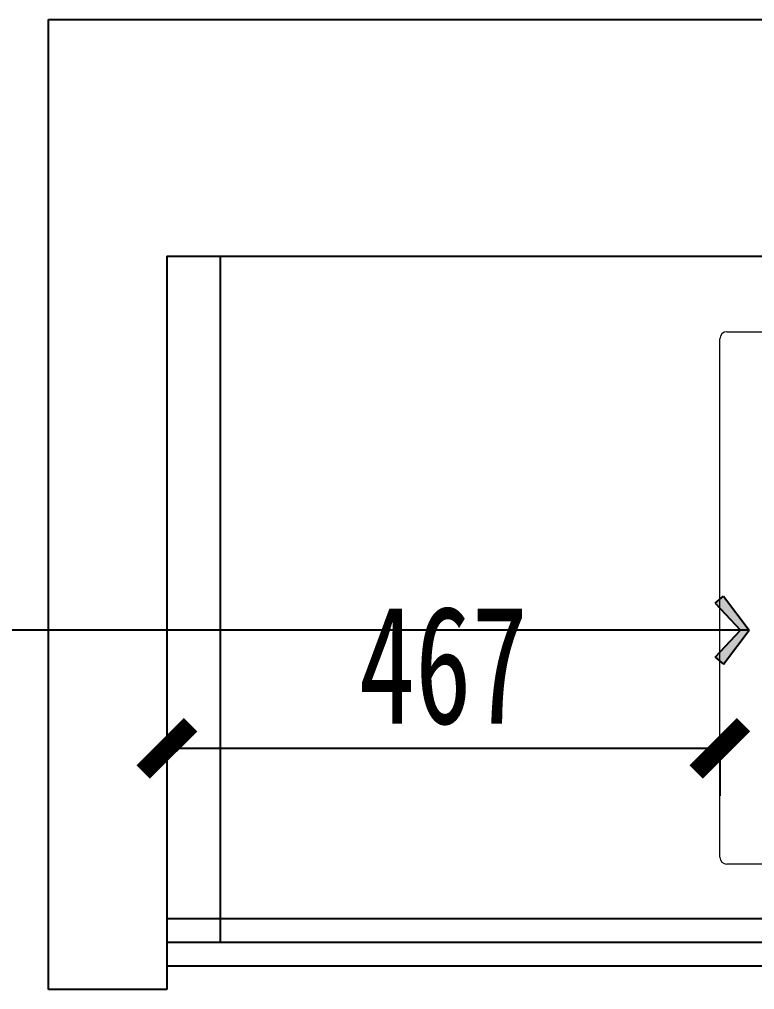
# Model space of a CAD drawing. Header units: millimetres. Extents: x 3104083 to 3173399, y -3165492 to -3044687.
# Drawn here: x 3115023 to 3115644, y -3113948 to -3113128 of the extents above; entities that cross this region are included whole.
import ezdxf

# ---------------------------------------------------------------- set-up
doc = ezdxf.new("R2010")
doc.units = ezdxf.units.MM
doc.header["$LTSCALE"] = 500
doc.header["$MEASUREMENT"] = 0
doc.header["$PDMODE"] = 2
doc.linetypes.add('ACAD_ISO03W100', pattern=[30, 12, -18])
doc.layers.get('0').update_dxf_attribs({"linetype": 'CONTINUOUS'})
doc.layers.get('DEFPOINTS').update_dxf_attribs({"linetype": 'CONTINUOUS'})
for name, color, linetype in [('D-节点尺寸', 5, 'CONTINUOUS'), ('W-基础引线', 35, 'CONTINUOUS'), ('ZB_厨柜', 7, 'CONTINUOUS'), ('台面', 4, 'CONTINUOUS'), ('柜体', 2, 'CONTINUOUS')]:
    doc.layers.add(name, color=color, linetype=linetype)
doc.layers.add('墙体', color=6, linetype='CONTINUOUS', lineweight=25)
doc.layers.add('电器', color=85, linetype='CONTINUOUS', lineweight=15)
doc.styles.add('DIM', font='SimSun.ttf', dxfattribs={"width": 0.7})
doc.dimstyles.new('40', dxfattribs={"dimscale": 40, "dimtxt": 2.5, "dimasz": 1, "dimexe": 1, "dimexo": 1, "dimgap": 0.5, "dimtad": 1, "dimdec": 0, "dimzin": 0, "dimdsep": 46, "dimtxsty": 'DIM', "dimblk": 'ARCHTICK', "dimcen": 0, "dimclrd": 5, "dimclre": 5, "dimclrt": 35, "dimadec": 0, "dimazin": 0, "dimtfac": 0.5, "dimtdec": 0, "dimtix": 1, "dimtmove": 2, "dimatfit": 2, "dimldrblk": 'A', "dimfxl": 0, "dimtolj": 1, "dimtzin": 0, "dimlwd": -1, "dimlwe": -1, "dimarcsym": 0})
doc.dimstyles.new('基础引线', dxfattribs={"dimtxt": 3, "dimasz": 0.7, "dimexe": 2, "dimexo": 6, "dimgap": 1, "dimtad": 1, "dimdec": 0, "dimdsep": 46, "dimtxsty": 'Standard', "dimblk1": 'A', "dimblk2": 'A', "dimsah": 1, "dimcen": 3, "dimdle": 200, "dimclrd": 256, "dimclre": 256, "dimclrt": 2, "dimadec": 0, "dimazin": 0, "dimtfac": 1, "dimtdec": 0, "dimtix": 1, "dimtmove": 1, "dimatfit": 3, "dimldrblk": 'A', "dimfxl": 0, "dimtvp": 1, "dimtolj": 1, "dimtzin": 0, "dimarcsym": 0})

# ---------------------------------------------------------------- blocks, each defined once
blk = doc.blocks.new('双灶具平面')
at = {"layer": '电器'}
for p, q in [((216256.64, -105956.37), (217004.64, -105956.37)), ((216250.64, -106400.37), (216250.64, -105962.37)), ((217004.64, -106406.37), (216256.64, -106406.37))]:
    blk.add_line(p, q, dxfattribs=at)
for centre, start, end in [((216256.64, -105962.37), 90, 180), ((216256.64, -106400.37), 180, 270)]:
    blk.add_arc(centre, 6, start, end, dxfattribs=at)
blk = doc.blocks.new('_ArchTick')
at = {"color": 0, "linetype": 'ByBlock', "const_width": 0.4}
blk.add_lwpolyline([(-0.5, -0.5), (0.5, 0.5)], dxfattribs=at)
blk = doc.blocks.new('*D1738')
at = {"layer": 'D-节点尺寸', "color": 5, "ltscale": 100}
for p, q in [((3115147.81, -3113743.63), (3115147.81, -3113783.63)), ((3115614.76, -3113743.63), (3115147.81, -3113743.63)), ((3115614.76, -3113743.63), (3115614.76, -3113783.63))]:
    blk.add_line(p, q, dxfattribs=at)
at = {"layer": 'DEFPOINTS', "color": 0, "ltscale": 100}
for p in [(3115147.81, -3113738.89), (3115147.81, -3113743.63), (3115614.76, -3113738.89)]:
    blk.add_point(p, dxfattribs=at)
at = {"layer": 'D-节点尺寸', "color": 5, "ltscale": 100, "xscale": 40, "yscale": 40, "zscale": 40, "rotation": 180}
blk.add_blockref('_ArchTick', (3115147.81, -3113743.63), dxfattribs=at)
at = {"layer": 'D-节点尺寸', "color": 5, "ltscale": 100, "xscale": 40, "yscale": 40, "zscale": 40}
blk.add_blockref('_ArchTick', (3115614.76, -3113743.63), dxfattribs=at)
at = {"layer": 'D-节点尺寸', "color": 35, "ltscale": 100, "insert": (3115381.28, -3113673.63), "char_height": 100, "attachment_point": 5, "style": 'DIM'}
blk.add_mtext('\\A1;467', dxfattribs=at)
blk = doc.blocks.new('A')
for p, q in [((-1.435, 1.148), (-1.09, 1.437)), ((-1.09, 1.437), (0, 0)), ((-1.435, 1.148), (-0.369, 0)), ((-0.369, 0), (-2.127, 0)), ((-1.435, -1.148), (-0.369, 0)), ((-1.09, -1.437), (0, 0)), ((-1.435, -1.148), (-1.09, -1.437))]:
    blk.add_line(p, q)
for points in [[(-1.435, 1.148), (-1.09, 1.437), (-0.369, 0), (0, 0)], [(-1.435, -1.148), (-1.09, -1.437), (-0.369, 0), (0, 0)]]:
    blk.add_solid(points)

msp = doc.modelspace()

# ---------------------------------------------------------------- linework, layer by layer
at = {"layer": '台面', "linetype": 'ACAD_ISO03W100'}
msp.add_line((3115147.808, -3113927.51), (3116897.808, -3113927.51), dxfattribs=at)
at = {"layer": '墙体'}
for p, q in [((3115047.808, -3113127.51), (3117697.808, -3113127.51)), ((3115047.808, -3113947.51), (3115047.808, -3113127.51)), ((3115147.808, -3113327.51), (3117187.808, -3113327.51)), ((3115147.808, -3113327.51), (3115147.808, -3113947.51)), ((3115147.808, -3113947.51), (3115047.808, -3113947.51))]:
    msp.add_line(p, q, dxfattribs=at)
at = {"layer": '柜体', "ltscale": 0.15}
for p, q in [((3115192.808, -3113327.51), (3115192.808, -3113907.51)), ((3115147.808, -3113887.51), (3116917.808, -3113887.51)), ((3115147.808, -3113907.51), (3116917.808, -3113907.51))]:
    msp.add_line(p, q, dxfattribs=at)

# ---------------------------------------------------------------- block references
at = {"layer": 'ZB_厨柜', "color": 253}
msp.add_blockref('双灶具平面', (2899364.112, -3007435.117), dxfattribs=at)

# ---------------------------------------------------------------- dimensions: what is measured, and where the dimension line sits
at = {"layer": 'D-节点尺寸', "color": 251, "ltscale": 100}
dim = msp.add_linear_dim(base=(3115147.808, -3113743.629), p1=(3115614.756, -3113738.894), p2=(3115147.808, -3113738.894), dimstyle='40', dxfattribs=at)
dim.commit()
dim.dimension.update_dxf_attribs({"geometry": '*D1738', "text_midpoint": (3115381.282, -3113673.629)})

# ---------------------------------------------------------------- leaders
at = {"layer": 'W-基础引线'}
msp.add_leader([(3115639.675, -3113643.722), (3114419.164, -3113643.722)], dimstyle='基础引线', override={"dimasz": 20}, dxfattribs=at)

doc.saveas('drawing.dxf')
